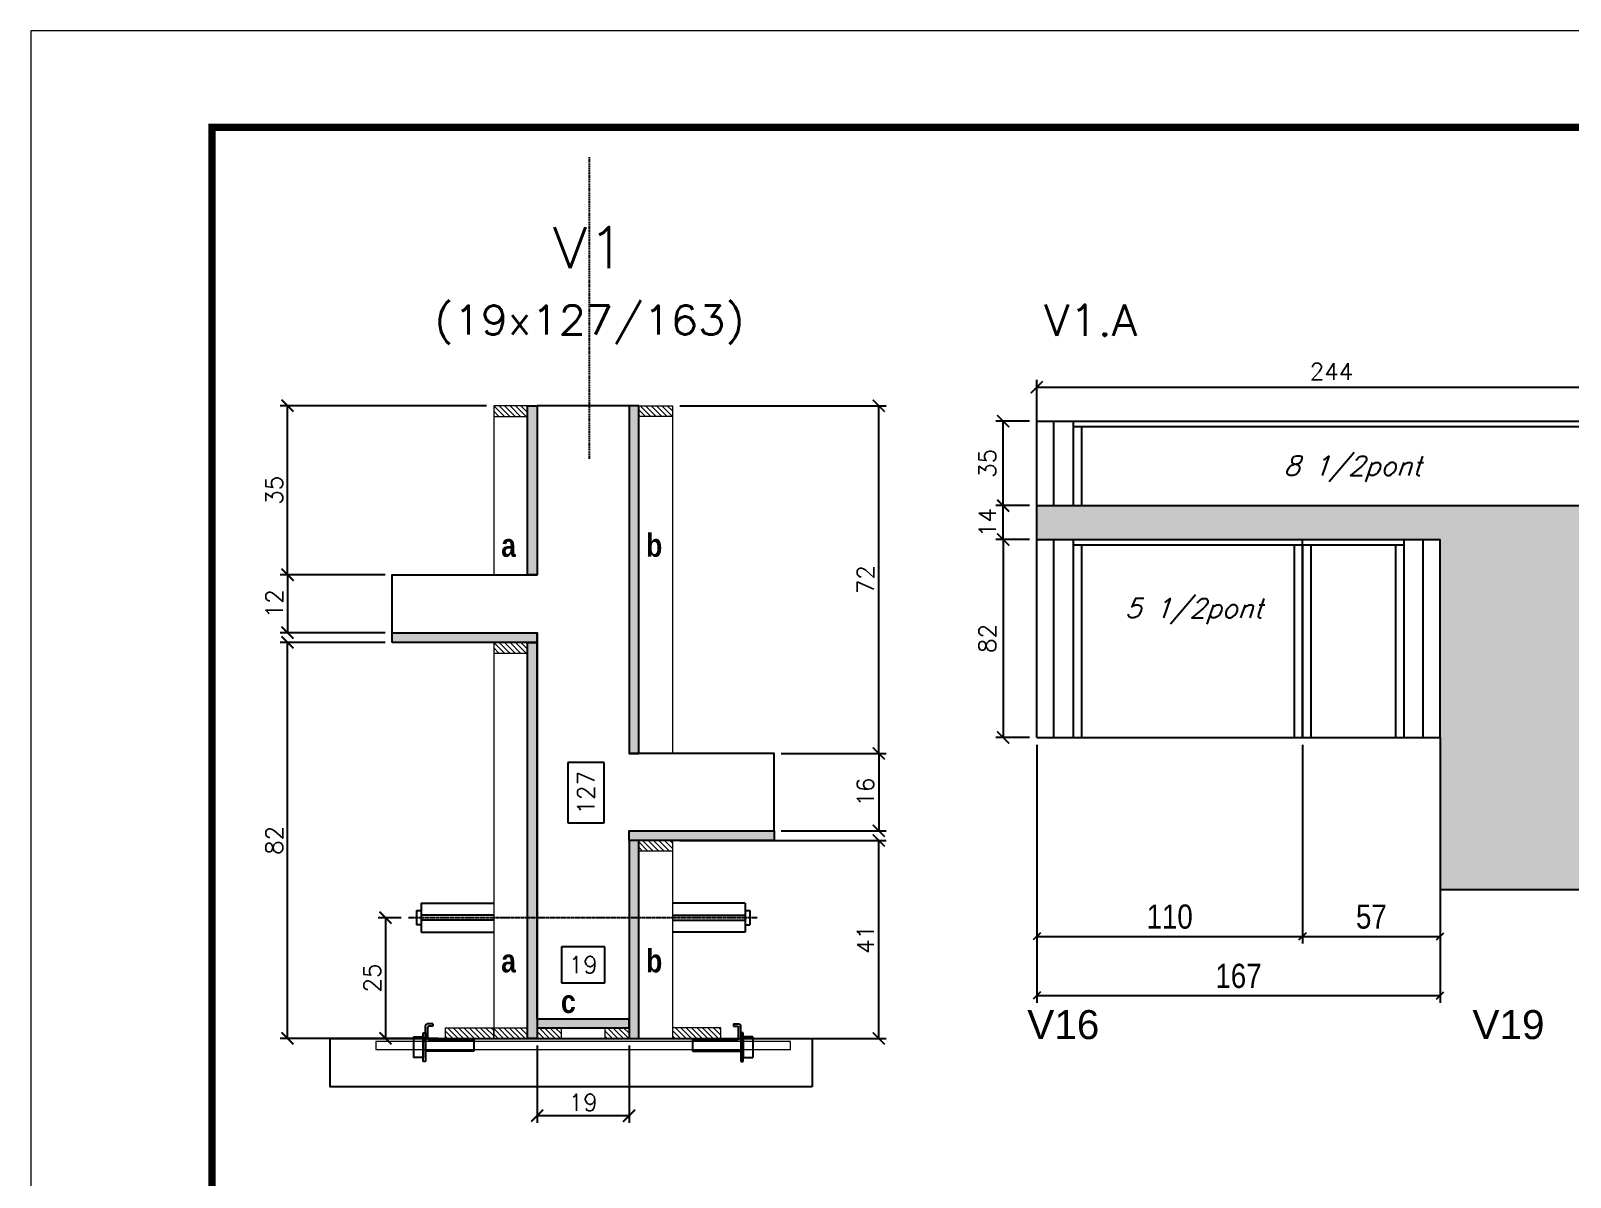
# Model space of a CAD drawing. Extents: x -10448 to -1189, y -11772 to 17235.
# Drawn here: x -8850 to -8213, y 15221 to 15696 of the extents above; entities that cross this region are included whole.
import ezdxf
from ezdxf.enums import TextEntityAlignment as Align

# ---------------------------------------------------------------- set-up
doc = ezdxf.new("R2010")
doc.units = 0
doc.linetypes.add('DASHED', pattern=[0.75, 0.5, -0.25])
doc.linetypes.add('HIDDEN', pattern=[0.375, 0.25, -0.125])
for name, color, linetype in [('5', 5, 'Continuous'), ('barrote', 251, 'Continuous'), ('COTA', 241, 'Continuous'), ('Cota Seção (2x)', 4, 'Continuous'), ('detalhes', 4, 'Continuous'), ('Painéis', 200, 'Continuous'), ('presilha', 1, 'Continuous'), ('SARR_2.2x7', 40, 'Continuous'), ('SARR_3.5x7', 81, 'Continuous'), ('TENSOR', 3, 'Continuous'), ('texto', 7, 'Continuous'), ('Texto de Titulo', 7, 'Continuous'), ('Texto Qtd Sarr', 242, 'Continuous')]:
    doc.layers.add(name, color=color, linetype=linetype)
for name, color, linetype, lineweight in [('CONCRETO', 251, 'Continuous', 25), ('Folhas', 255, 'Continuous', 9), ('Hachura', 251, 'Continuous', 9), ('Madeira', 126, 'Continuous', 18), ('SARRAFO DE PRESSAO', 251, 'DASHED', 9), ('SCO-___-LAJ', 2, 'Continuous', 0), ('Texto Seção', 7, 'Continuous', 15)]:
    doc.layers.add(name, color=color, linetype=linetype, lineweight=lineweight)
doc.styles.add('COTA TECNICA', font='techl___.ttf', dxfattribs={"height": 10})
doc.styles.add('REGUA-120', font='ROMANS.shx', dxfattribs={"height": 15})
doc.styles.add('Romans', font='romans.shx')
doc.styles.get("Standard").update_dxf_attribs({"font": 'arial.ttf'})
doc.styles.add('TECNICA', font='techb___.ttf', dxfattribs={"height": 10})
doc.dimstyles.new('Cota Paínel', dxfattribs={"dimtxt": 7, "dimasz": 5, "dimexe": 3, "dimexo": 3, "dimgap": 3, "dimtad": 1, "dimdec": 1, "dimzin": 12, "dimdsep": 46, "dimtxsty": 'Romans', "dimblk": 'ARCHTICK', "dimcen": 0, "dimclrd": 4, "dimclre": 4, "dimclrt": 1, "dimadec": 1, "dimazin": 3, "dimtfac": 1, "dimtdec": 1, "dimtmove": 0, "dimatfit": 3, "dimldrblk": 'OBLIQUE', "dimfxl": 1, "dimtolj": 1, "dimtzin": 12, "dimarcsym": 0})
doc.dimstyles.new('Cota Seção (2x)', dxfattribs={"dimtxt": 7, "dimasz": 5, "dimexe": 3, "dimexo": 3, "dimgap": 2, "dimtad": 3, "dimdec": 1, "dimlfac": 0.5, "dimzin": 12, "dimdsep": 46, "dimtxsty": 'Romans', "dimblk": 'ARCHTICK', "dimcen": 0, "dimclrd": 4, "dimclre": 4, "dimclrt": 1, "dimadec": 1, "dimazin": 3, "dimtfac": 1, "dimtdec": 1, "dimtmove": 0, "dimatfit": 3, "dimldrblk": 'OBLIQUE', "dimfxl": 1, "dimtolj": 1, "dimtzin": 12, "dimarcsym": 0})
doc.dimstyles.new('Cota Seção interna', dxfattribs={"dimtxt": 7, "dimasz": 6, "dimexe": 0.18, "dimexo": 2, "dimgap": -4, "dimtad": 3, "dimdec": 1, "dimlfac": 0.5, "dimzin": 12, "dimdsep": 46, "dimtxsty": 'Romans', "dimblk": 'ARCHTICK', "dimcen": 0.09, "dimse1": 1, "dimse2": 1, "dimsd1": 1, "dimsd2": 1, "dimclrd": 180, "dimclre": 5, "dimclrt": 1, "dimadec": 0, "dimazin": 3, "dimtfac": 1, "dimtdec": 1, "dimtofl": 0, "dimtmove": 0, "dimatfit": 3, "dimldrblk": 'ARCHTICK', "dimfxl": 1, "dimtolj": 1, "dimtzin": 0, "dimarcsym": 0})
doc.dimstyles.new('PAINEL', dxfattribs={"dimtxt": 10, "dimasz": 3, "dimexe": 3, "dimexo": 3, "dimgap": 3, "dimtad": 1, "dimdec": 1, "dimzin": 12, "dimdsep": 46, "dimtxsty": 'COTA TECNICA', "dimblk1": 'OBLIQUE', "dimblk2": 'OBLIQUE', "dimsah": 1, "dimcen": 0.9, "dimclrd": 4, "dimclre": 4, "dimclrt": 240, "dimadec": 1, "dimazin": 3, "dimtfac": 1, "dimtdec": 1, "dimtmove": 0, "dimatfit": 3, "dimfxl": 1, "dimtolj": 1, "dimtzin": 12, "dimarcsym": 0})
pattern_1 = [(315, (13934.1741, 7048.7281), (1.12253202, 1.12253202), [])]
pattern_2 = [(135, (-31891.0662, 23843.6156), (-1.12253202, -1.12253202), [])]

# ---------------------------------------------------------------- blocks, each defined once
blk = doc.blocks.new('9999999999')
at = {"layer": 'Folhas'}
blk.add_lwpolyline([(98138.98, 34190.21), (99623.98, 34190.21), (99623.98, 35240.21), (98138.98, 35240.21)], close=True, dxfattribs=at)
at = {"layer": 'Folhas', "color": 30, "const_width": 3}
blk.add_lwpolyline([(98213.98, 34230.21), (99583.98, 34230.21), (99583.98, 35200.21), (98213.98, 35200.21)], close=True, dxfattribs=at)
blk = doc.blocks.new('titulo1')
at = {"layer": 'Defpoints', "color": 252, "linetype": 'HIDDEN', "ltscale": 2}
blk.add_line((0, 0), (0, 125), dxfattribs=at)
at = {"layer": 'Defpoints', "style": 'Romans', "oblique": 15}
blk.add_attdef('FOLHA', text='', height=10, dxfattribs=at).set_placement((0, 15.58), align=Align.MIDDLE_CENTER)
at = {"layer": 'Texto Qtd Sarr', "color": 3, "style": 'Romans', "oblique": 15}
for tag, height, p in [('TITULO', 17, (0, 71.45)), ('SEÇÃO', 12, (0, 41.55))]:
    blk.add_attdef(tag, text='', height=height, dxfattribs=at).set_placement(p, align=Align.MIDDLE_CENTER)
blk = doc.blocks.new('_ArchTick')
at = {"color": 0, "linetype": 'ByBlock', "const_width": 0.15}
blk.add_lwpolyline([(-0.5, -0.5), (0.5, 0.5)], dxfattribs=at)
blk = doc.blocks.new('*D15')
at = {"layer": 'COTA', "color": 4, "lineweight": -2, "transparency": 16777216}
for p, q in [((-8581.14, 15360.37), (-8495.77, 15360.37)), ((-8498.77, 15278.37), (-8498.77, 15360.37)), ((-8561.14, 15278.37), (-8495.77, 15278.37))]:
    blk.add_line(p, q, dxfattribs=at)
at = {"layer": 'Defpoints', "color": 0, "transparency": 16777216}
for p in [(-8584.14, 15360.37), (-8498.77, 15360.37), (-8564.14, 15278.37)]:
    blk.add_point(p, dxfattribs=at)
at = {"layer": 'COTA', "color": 4, "lineweight": -2, "transparency": 16777216, "xscale": 5, "yscale": 5, "zscale": 5}
for p, rotation in [((-8498.77, 15360.37), 90), ((-8498.77, 15278.37), 270)]:
    blk.add_blockref('_ArchTick', p, dxfattribs=dict(at, rotation=rotation))
at = {"layer": 'COTA', "color": 1, "transparency": 16777216, "insert": (-8504.27, 15319.37), "char_height": 7, "attachment_point": 5, "rotation": 90, "style": 'Romans'}
blk.add_mtext('\\A1;41', dxfattribs=at)
blk = doc.blocks.new('_Oblique')
at = {"color": 0, "linetype": 'ByBlock', "lineweight": -2}
blk.add_line((-0.5, -0.5), (0.5, 0.5), dxfattribs=at)
blk = doc.blocks.new('*D16')
at = {"layer": 'Cota Seção (2x)', "color": 180, "lineweight": -2, "transparency": 16777216}
for p, q in [((-8612.51, 15392.62), (-8627.51, 15392.62)), ((-8627.51, 15392.62), (-8627.51, 15367.62)), ((-8612.51, 15367.62), (-8612.51, 15392.62)), ((-8627.51, 15367.62), (-8612.51, 15367.62))]:
    blk.add_line(p, q, dxfattribs=at)
at = {"layer": 'Defpoints', "color": 0, "transparency": 16777216}
for p in [(-8640.14, 15540.37), (-8608.51, 15540.37), (-8640.45, 15286.37)]:
    blk.add_point(p, dxfattribs=at)
at = {"layer": 'Cota Seção (2x)', "color": 1, "transparency": 16777216, "insert": (-8620.01, 15380.12), "char_height": 7, "attachment_point": 5, "rotation": 90, "style": 'Romans'}
blk.add_mtext('\\A1;127', dxfattribs=at)
blk = doc.blocks.new('PRESILHA METÁLICA 1')
at = {"layer": 'presilha'}
for p, q in [((7.5, 10.64), (7.5, 19.86)), ((12, 21), (8.64, 21)), ((12, 19.5), (9.57, 19.5)), ((12, 21), (12, 19.5)), ((0, 13), (6, 13)), ((0, 13), (0, 0)), ((6, 15.5), (7.5, 15.5)), ((6, -2.5), (6, 15.5)), ((6, 13), (6, 0)), ((7.5, 15.5), (7.5, -2.5)), ((9, 11.57), (9, 18.93)), ((37.5, 11), (9.57, 11)), ((37.5, 11), (37.5, 4.1)), ((6, 0), (0, 0)), ((37.5, 4.1), (7.5, 4.1)), ((7.5, -2.5), (6, -2.5))]:
    blk.add_line(p, q, dxfattribs=at)
for centre, radius, start, end in [((8.64, 19.86), 1.14, 90, 180), ((9.57, 18.93), 0.57, 90, 180), ((9.57, 11.57), 0.57, 180, 270)]:
    blk.add_arc(centre, radius, start, end, dxfattribs=at)
blk = doc.blocks.new('*D17')
at = {"layer": 'COTA', "color": 4, "lineweight": -2, "transparency": 16777216}
for p, q in [((-8640.14, 15275.37), (-8640.14, 15243.37)), ((-8602.14, 15275.37), (-8602.14, 15243.37)), ((-8602.14, 15246.37), (-8640.14, 15246.37))]:
    blk.add_line(p, q, dxfattribs=at)
at = {"layer": 'Defpoints', "color": 0, "transparency": 16777216}
for p in [(-8640.14, 15278.37), (-8602.14, 15278.37), (-8640.14, 15246.37)]:
    blk.add_point(p, dxfattribs=at)
at = {"layer": 'COTA', "color": 4, "lineweight": -2, "transparency": 16777216, "xscale": 5, "yscale": 5, "zscale": 5, "rotation": 180}
blk.add_blockref('_ArchTick', (-8640.14, 15246.37), dxfattribs=at)
at = {"layer": 'COTA', "color": 4, "lineweight": -2, "transparency": 16777216, "xscale": 5, "yscale": 5, "zscale": 5}
blk.add_blockref('_ArchTick', (-8602.14, 15246.37), dxfattribs=at)
at = {"layer": 'COTA', "color": 1, "transparency": 16777216, "insert": (-8621.14, 15251.87), "char_height": 7, "attachment_point": 5, "style": 'Romans'}
blk.add_mtext('\\A1;19', dxfattribs=at)
blk = doc.blocks.new('*D18')
at = {"layer": 'COTA', "color": 4, "lineweight": -2, "transparency": 16777216}
for p, q in [((-8696.45, 15328.36), (-8705.95, 15328.36)), ((-8702.95, 15328.36), (-8702.95, 15278.37)), ((-8681.14, 15278.37), (-8705.95, 15278.37))]:
    blk.add_line(p, q, dxfattribs=at)
at = {"layer": 'Defpoints', "color": 0, "transparency": 16777216}
for p in [(-8693.45, 15328.36), (-8702.95, 15278.37), (-8678.14, 15278.37)]:
    blk.add_point(p, dxfattribs=at)
at = {"layer": 'COTA', "color": 4, "lineweight": -2, "transparency": 16777216, "xscale": 5, "yscale": 5, "zscale": 5}
for p, rotation in [((-8702.95, 15328.36), 90), ((-8702.95, 15278.37), 270)]:
    blk.add_blockref('_ArchTick', p, dxfattribs=dict(at, rotation=rotation))
at = {"layer": 'COTA', "color": 1, "transparency": 16777216, "insert": (-8708.45, 15303.37), "char_height": 7, "attachment_point": 5, "rotation": 90, "style": 'Romans'}
blk.add_mtext('\\A1;25', dxfattribs=at)
blk = doc.blocks.new('*D13')
at = {"layer": 'COTA', "color": 4, "lineweight": -2, "transparency": 16777216}
for p, q in [((-8703.14, 15470.37), (-8746.52, 15470.37)), ((-8743.52, 15470.37), (-8743.52, 15446.37)), ((-8703.14, 15446.37), (-8746.52, 15446.37))]:
    blk.add_line(p, q, dxfattribs=at)
at = {"layer": 'Defpoints', "color": 0, "transparency": 16777216}
for p in [(-8700.14, 15470.37), (-8743.52, 15446.37), (-8700.14, 15446.37)]:
    blk.add_point(p, dxfattribs=at)
at = {"layer": 'COTA', "color": 4, "lineweight": -2, "transparency": 16777216, "xscale": 5, "yscale": 5, "zscale": 5}
for p, rotation in [((-8743.52, 15470.37), 90), ((-8743.52, 15446.37), 270)]:
    blk.add_blockref('_ArchTick', p, dxfattribs=dict(at, rotation=rotation))
at = {"layer": 'COTA', "color": 1, "transparency": 16777216, "insert": (-8749.02, 15458.37), "char_height": 7, "attachment_point": 5, "rotation": 90, "style": 'Romans'}
blk.add_mtext('\\A1;12', dxfattribs=at)
blk = doc.blocks.new('*D14')
at = {"layer": 'COTA', "color": 4, "lineweight": -2, "transparency": 16777216}
for p, q in [((-8703.14, 15442.37), (-8746.52, 15442.37)), ((-8743.52, 15278.37), (-8743.52, 15442.37)), ((-8681.14, 15278.37), (-8746.52, 15278.37))]:
    blk.add_line(p, q, dxfattribs=at)
at = {"layer": 'Defpoints', "color": 0, "transparency": 16777216}
for p in [(-8743.52, 15442.37), (-8700.14, 15442.37), (-8678.14, 15278.37)]:
    blk.add_point(p, dxfattribs=at)
at = {"layer": 'COTA', "color": 4, "lineweight": -2, "transparency": 16777216, "xscale": 5, "yscale": 5, "zscale": 5}
for p, rotation in [((-8743.52, 15442.37), 90), ((-8743.52, 15278.37), 270)]:
    blk.add_blockref('_ArchTick', p, dxfattribs=dict(at, rotation=rotation))
at = {"layer": 'COTA', "color": 1, "transparency": 16777216, "insert": (-8749.02, 15360.37), "char_height": 7, "attachment_point": 5, "rotation": 90, "style": 'Romans'}
blk.add_mtext('\\A1;82', dxfattribs=at)
blk = doc.blocks.new('*D19')
at = {"layer": 'COTA', "color": 4, "lineweight": -2, "transparency": 16777216}
for p, q in [((-8581.14, 15540.37), (-8495.77, 15540.37)), ((-8498.77, 15396.37), (-8498.77, 15540.37)), ((-8539.14, 15396.37), (-8495.77, 15396.37))]:
    blk.add_line(p, q, dxfattribs=at)
at = {"layer": 'Defpoints', "color": 0, "transparency": 16777216}
for p in [(-8584.14, 15540.37), (-8498.77, 15540.37), (-8542.14, 15396.37)]:
    blk.add_point(p, dxfattribs=at)
at = {"layer": 'COTA', "color": 4, "lineweight": -2, "transparency": 16777216, "xscale": 5, "yscale": 5, "zscale": 5}
for p, rotation in [((-8498.77, 15540.37), 90), ((-8498.77, 15396.37), 270)]:
    blk.add_blockref('_ArchTick', p, dxfattribs=dict(at, rotation=rotation))
at = {"layer": 'COTA', "color": 1, "transparency": 16777216, "insert": (-8504.27, 15468.37), "char_height": 7, "attachment_point": 5, "rotation": 90, "style": 'Romans'}
blk.add_mtext('\\A1;72', dxfattribs=at)
blk = doc.blocks.new('*D20')
at = {"layer": 'COTA', "color": 4, "lineweight": -2, "transparency": 16777216}
for p, q in [((-8539.14, 15396.37), (-8495.77, 15396.37)), ((-8498.77, 15396.37), (-8498.77, 15364.37)), ((-8539.14, 15364.37), (-8495.77, 15364.37))]:
    blk.add_line(p, q, dxfattribs=at)
at = {"layer": 'Defpoints', "color": 0, "transparency": 16777216}
for p in [(-8542.14, 15396.37), (-8542.14, 15364.37), (-8498.77, 15364.37)]:
    blk.add_point(p, dxfattribs=at)
at = {"layer": 'COTA', "color": 4, "lineweight": -2, "transparency": 16777216, "xscale": 5, "yscale": 5, "zscale": 5}
for p, rotation in [((-8498.77, 15396.37), 90), ((-8498.77, 15364.37), 270)]:
    blk.add_blockref('_ArchTick', p, dxfattribs=dict(at, rotation=rotation))
at = {"layer": 'COTA', "color": 1, "transparency": 16777216, "insert": (-8504.27, 15380.37), "char_height": 7, "attachment_point": 5, "rotation": 90, "style": 'Romans'}
blk.add_mtext('\\A1;16', dxfattribs=at)
blk = doc.blocks.new('*D21')
at = {"layer": 'COTA', "color": 4, "lineweight": -2, "transparency": 16777216}
for p, q in [((-8661.14, 15540.37), (-8746.52, 15540.37)), ((-8743.52, 15470.37), (-8743.52, 15540.37)), ((-8703.14, 15470.37), (-8746.52, 15470.37))]:
    blk.add_line(p, q, dxfattribs=at)
at = {"layer": 'Defpoints', "color": 0, "transparency": 16777216}
for p in [(-8743.52, 15540.37), (-8658.14, 15540.37), (-8700.14, 15470.37)]:
    blk.add_point(p, dxfattribs=at)
at = {"layer": 'COTA', "color": 4, "lineweight": -2, "transparency": 16777216, "xscale": 5, "yscale": 5, "zscale": 5}
for p, rotation in [((-8743.52, 15540.37), 90), ((-8743.52, 15470.37), 270)]:
    blk.add_blockref('_ArchTick', p, dxfattribs=dict(at, rotation=rotation))
at = {"layer": 'COTA', "color": 1, "transparency": 16777216, "insert": (-8749.02, 15505.37), "char_height": 7, "attachment_point": 5, "rotation": 90, "style": 'Romans'}
blk.add_mtext('\\A1;35', dxfattribs=at)
blk = doc.blocks.new('*D22')
at = {"layer": 'Cota Seção (2x)', "color": 180, "lineweight": -2, "transparency": 16777216}
for p, q in [((-8612.14, 15316.36), (-8630.14, 15316.36)), ((-8630.14, 15316.36), (-8630.14, 15301.36)), ((-8612.14, 15301.36), (-8612.14, 15316.36)), ((-8630.14, 15301.36), (-8612.14, 15301.36))]:
    blk.add_line(p, q, dxfattribs=at)
at = {"layer": 'Defpoints', "color": 0, "transparency": 16777216}
for p in [(-8640.14, 15297.36), (-8640.14, 15286.37), (-8602.14, 15286.37)]:
    blk.add_point(p, dxfattribs=at)
at = {"layer": 'Cota Seção (2x)', "color": 1, "transparency": 16777216, "insert": (-8621.14, 15308.86), "char_height": 7, "attachment_point": 5, "style": 'Romans'}
blk.add_mtext('\\A1;19', dxfattribs=at)
blk = doc.blocks.new('*D23')
at = {"layer": 'COTA', "color": 4, "linetype": 'ByBlock', "lineweight": -2, "transparency": 16777216}
for p, q in [((-8433.37, 15399.99), (-8433.37, 15317.64)), ((-8323.37, 15399.99), (-8323.37, 15317.64)), ((-8433.37, 15320.64), (-8323.37, 15320.64))]:
    blk.add_line(p, q, dxfattribs=at)
at = {"layer": 'Defpoints', "color": 0, "linetype": 'ByBlock', "transparency": 16777216}
for p in [(-8433.37, 15402.99), (-8323.37, 15402.99), (-8323.37, 15320.64)]:
    blk.add_point(p, dxfattribs=at)
at = {"layer": 'COTA', "color": 4, "linetype": 'ByBlock', "lineweight": -2, "transparency": 16777216, "xscale": 3, "yscale": 3, "zscale": 3, "rotation": 180}
blk.add_blockref('_Oblique', (-8433.37, 15320.64), dxfattribs=at)
at = {"layer": 'COTA', "color": 4, "linetype": 'ByBlock', "lineweight": -2, "transparency": 16777216, "xscale": 3, "yscale": 3, "zscale": 3}
blk.add_blockref('_Oblique', (-8323.37, 15320.64), dxfattribs=at)
at = {"layer": 'COTA', "color": 240, "linetype": 'ByBlock', "transparency": 16777216, "insert": (-8378.37, 15328.75), "char_height": 10, "attachment_point": 5, "style": 'COTA TECNICA'}
blk.add_mtext('\\A1;110', dxfattribs=at)
blk = doc.blocks.new('*D24')
at = {"layer": 'COTA', "color": 4, "linetype": 'ByBlock', "lineweight": -2, "transparency": 16777216}
for p, q in [((-8323.37, 15399.99), (-8323.37, 15317.64)), ((-8266.37, 15399.99), (-8266.37, 15317.64)), ((-8323.37, 15320.64), (-8266.37, 15320.64))]:
    blk.add_line(p, q, dxfattribs=at)
at = {"layer": 'Defpoints', "color": 0, "linetype": 'ByBlock', "transparency": 16777216}
for p in [(-8323.37, 15402.99), (-8266.37, 15402.99), (-8266.37, 15320.64)]:
    blk.add_point(p, dxfattribs=at)
at = {"layer": 'COTA', "color": 4, "linetype": 'ByBlock', "lineweight": -2, "transparency": 16777216, "xscale": 3, "yscale": 3, "zscale": 3, "rotation": 180}
blk.add_blockref('_Oblique', (-8323.37, 15320.64), dxfattribs=at)
at = {"layer": 'COTA', "color": 4, "linetype": 'ByBlock', "lineweight": -2, "transparency": 16777216, "xscale": 3, "yscale": 3, "zscale": 3}
blk.add_blockref('_Oblique', (-8266.37, 15320.64), dxfattribs=at)
at = {"layer": 'COTA', "color": 240, "linetype": 'ByBlock', "transparency": 16777216, "insert": (-8294.87, 15328.75), "char_height": 10, "attachment_point": 5, "style": 'COTA TECNICA'}
blk.add_mtext('\\A1;57', dxfattribs=at)
blk = doc.blocks.new('*D25')
at = {"layer": 'COTA', "color": 4, "linetype": 'ByBlock', "lineweight": -2, "transparency": 16777216}
for p, q in [((-8433.37, 15399.99), (-8433.37, 15293.1)), ((-8266.37, 15399.99), (-8266.37, 15293.1)), ((-8433.37, 15296.1), (-8266.37, 15296.1))]:
    blk.add_line(p, q, dxfattribs=at)
at = {"layer": 'Defpoints', "color": 0, "linetype": 'ByBlock', "transparency": 16777216}
for p in [(-8433.37, 15402.99), (-8266.37, 15402.99), (-8266.37, 15296.1)]:
    blk.add_point(p, dxfattribs=at)
at = {"layer": 'COTA', "color": 4, "linetype": 'ByBlock', "lineweight": -2, "transparency": 16777216, "xscale": 3, "yscale": 3, "zscale": 3, "rotation": 180}
blk.add_blockref('_Oblique', (-8433.37, 15296.1), dxfattribs=at)
at = {"layer": 'COTA', "color": 4, "linetype": 'ByBlock', "lineweight": -2, "transparency": 16777216, "xscale": 3, "yscale": 3, "zscale": 3}
blk.add_blockref('_Oblique', (-8266.37, 15296.1), dxfattribs=at)
at = {"layer": 'COTA', "color": 240, "linetype": 'ByBlock', "transparency": 16777216, "insert": (-8349.87, 15304.2), "char_height": 10, "attachment_point": 5, "style": 'COTA TECNICA'}
blk.add_mtext('\\A1;167', dxfattribs=at)
blk = doc.blocks.new('*D45')
at = {"layer": 'COTA', "color": 4, "lineweight": -2, "transparency": 16777216}
for p, q in [((-8433.37, 15519.49), (-8433.37, 15551.04)), ((-8189.37, 15519.49), (-8189.37, 15551.04)), ((-8433.37, 15548.04), (-8189.37, 15548.04))]:
    blk.add_line(p, q, dxfattribs=at)
at = {"layer": 'Defpoints', "color": 0, "transparency": 16777216}
for p in [(-8189.37, 15548.04), (-8433.37, 15516.49), (-8189.37, 15516.49)]:
    blk.add_point(p, dxfattribs=at)
at = {"layer": 'COTA', "color": 4, "lineweight": -2, "transparency": 16777216, "xscale": 5, "yscale": 5, "zscale": 5, "rotation": 180}
blk.add_blockref('_ArchTick', (-8433.37, 15548.04), dxfattribs=at)
at = {"layer": 'COTA', "color": 4, "lineweight": -2, "transparency": 16777216, "xscale": 5, "yscale": 5, "zscale": 5}
blk.add_blockref('_ArchTick', (-8189.37, 15548.04), dxfattribs=at)
at = {"layer": 'COTA', "color": 1, "transparency": 16777216, "insert": (-8311.37, 15554.54), "char_height": 7, "attachment_point": 5, "style": 'Romans'}
blk.add_mtext('\\A1;244', dxfattribs=at)
blk = doc.blocks.new('*D84')
at = {"layer": 'COTA', "color": 4, "lineweight": -2, "transparency": 16777216}
for p, q in [((-8436.37, 15484.99), (-8450.29, 15484.99)), ((-8447.29, 15484.99), (-8447.29, 15402.99)), ((-8436.37, 15402.99), (-8450.29, 15402.99))]:
    blk.add_line(p, q, dxfattribs=at)
at = {"layer": 'Defpoints', "color": 0, "transparency": 16777216}
for p in [(-8433.37, 15484.99), (-8447.29, 15402.99), (-8433.37, 15402.99)]:
    blk.add_point(p, dxfattribs=at)
at = {"layer": 'COTA', "color": 4, "lineweight": -2, "transparency": 16777216, "xscale": 5, "yscale": 5, "zscale": 5}
for p, rotation in [((-8447.29, 15484.99), 90), ((-8447.29, 15402.99), 270)]:
    blk.add_blockref('_ArchTick', p, dxfattribs=dict(at, rotation=rotation))
at = {"layer": 'COTA', "color": 1, "transparency": 16777216, "insert": (-8453.79, 15443.99), "char_height": 7, "attachment_point": 5, "rotation": 90, "style": 'Romans'}
blk.add_mtext('\\A1;82', dxfattribs=at)
blk = doc.blocks.new('*D85')
at = {"layer": 'COTA', "color": 4, "lineweight": -2, "transparency": 16777216}
for p, q in [((-8436.37, 15498.99), (-8450.29, 15498.99)), ((-8447.29, 15484.99), (-8447.29, 15498.99)), ((-8436.37, 15484.99), (-8450.29, 15484.99))]:
    blk.add_line(p, q, dxfattribs=at)
at = {"layer": 'Defpoints', "color": 0, "transparency": 16777216}
for p in [(-8447.29, 15498.99), (-8433.37, 15498.99), (-8433.37, 15484.99)]:
    blk.add_point(p, dxfattribs=at)
at = {"layer": 'COTA', "color": 4, "lineweight": -2, "transparency": 16777216, "xscale": 5, "yscale": 5, "zscale": 5}
for p, rotation in [((-8447.29, 15498.99), 90), ((-8447.29, 15484.99), 270)]:
    blk.add_blockref('_ArchTick', p, dxfattribs=dict(at, rotation=rotation))
at = {"layer": 'COTA', "color": 1, "transparency": 16777216, "insert": (-8453.79, 15491.99), "char_height": 7, "attachment_point": 5, "rotation": 90, "style": 'Romans'}
blk.add_mtext('\\A1;14', dxfattribs=at)
blk = doc.blocks.new('*D86')
at = {"layer": 'COTA', "color": 4, "lineweight": -2, "transparency": 16777216}
for p, q in [((-8436.37, 15533.99), (-8450.29, 15533.99)), ((-8447.29, 15498.99), (-8447.29, 15533.99)), ((-8436.37, 15498.99), (-8450.29, 15498.99))]:
    blk.add_line(p, q, dxfattribs=at)
at = {"layer": 'Defpoints', "color": 0, "transparency": 16777216}
for p in [(-8447.29, 15533.99), (-8433.37, 15533.99), (-8433.37, 15498.99)]:
    blk.add_point(p, dxfattribs=at)
at = {"layer": 'COTA', "color": 4, "lineweight": -2, "transparency": 16777216, "xscale": 5, "yscale": 5, "zscale": 5}
for p, rotation in [((-8447.29, 15533.99), 90), ((-8447.29, 15498.99), 270)]:
    blk.add_blockref('_ArchTick', p, dxfattribs=dict(at, rotation=rotation))
at = {"layer": 'COTA', "color": 1, "transparency": 16777216, "insert": (-8453.79, 15516.49), "char_height": 7, "attachment_point": 5, "rotation": 90, "style": 'Romans'}
blk.add_mtext('\\A1;35', dxfattribs=at)

msp = doc.modelspace()

# ---------------------------------------------------------------- hatches: boundary and pattern name
at = {"layer": 'COTA', "linetype": 'ByBlock'}
h = msp.add_hatch(dxfattribs=at)
h.set_pattern_fill('AR-CONC', color=256, scale=0.03)
h.paths.add_polyline_path([(-8266.37, 15339.99), (-8198.37, 15339.99), (-8198.37, 15402.99), (-8198.37, 15484.99), (-7710.37, 15484.99), (-7466.37, 15484.99), (-7466.37, 15498.99), (-7701.37, 15498.99), (-8189.37, 15498.99), (-8433.37, 15498.99), (-8433.37, 15484.99), (-8266.37, 15484.99), (-8266.37, 15402.99)])
at = {"layer": 'Hachura'}
h = msp.add_hatch(dxfattribs=at)
h.set_pattern_fill('ANSI31', color=256, scale=0.5, angle=90, style=0)
h.set_pattern_definition(pattern_2)
h.paths.add_polyline_path([(-8658.14, 15540.37), (-8658.14, 15535.97), (-8644.14, 15535.97), (-8644.14, 15540.37)])
h = msp.add_hatch(color=256, dxfattribs=at)
h.dxf.hatch_style = 1
h.paths.add_polyline_path([(-8644.14, 15540.37), (-8640.14, 15540.37), (-8640.14, 15470.37), (-8644.14, 15470.37)])
h = msp.add_hatch(color=256, dxfattribs=at)
h.dxf.hatch_style = 1
h.paths.add_polyline_path([(-8598.14, 15540.37), (-8602.14, 15540.37), (-8602.14, 15396.37), (-8598.14, 15396.37)])
h = msp.add_hatch(dxfattribs=at)
h.set_pattern_fill('ANSI31', color=256, scale=0.5, angle=90, style=0)
h.set_pattern_definition(pattern_2)
h.paths.add_polyline_path([(-8584.14, 15540.37), (-8584.14, 15535.97), (-8598.14, 15535.97), (-8598.14, 15540.37)])
h = msp.add_hatch(color=256, dxfattribs=at)
h.dxf.hatch_style = 1
h.paths.add_polyline_path([(-8700.14, 15442.37), (-8700.14, 15446.37), (-8640.14, 15446.37), (-8640.14, 15442.37)])
h = msp.add_hatch(dxfattribs=at)
h.set_pattern_fill('ANSI31', color=256, scale=0.5, angle=90, style=0)
h.set_pattern_definition([(135, (-31891.0662, 23745.6156), (-1.12253202, -1.12253202), [])])
h.paths.add_polyline_path([(-8658.14, 15442.37), (-8658.14, 15437.97), (-8644.14, 15437.97), (-8644.14, 15442.37)])
h = msp.add_hatch(color=256, dxfattribs=at)
h.dxf.hatch_style = 1
h.paths.add_polyline_path([(-8644.14, 15442.37), (-8640.14, 15442.37), (-8640.14, 15278.37), (-8644.14, 15278.37)])
h = msp.add_hatch(color=256, dxfattribs=at)
h.dxf.hatch_style = 1
h.paths.add_polyline_path([(-8602.14, 15360.37), (-8602.14, 15364.37), (-8542.14, 15364.37), (-8542.14, 15360.37)])
h = msp.add_hatch(color=256, dxfattribs=at)
h.dxf.hatch_style = 1
h.paths.add_polyline_path([(-8598.14, 15360.37), (-8602.14, 15360.37), (-8602.14, 15278.37), (-8598.14, 15278.37)])
h = msp.add_hatch(dxfattribs=at)
h.set_pattern_fill('ANSI31', color=256, scale=0.5, angle=90, style=0)
h.set_pattern_definition([(135, (-31881.0662, 23663.6156), (-1.12253202, -1.12253202), [])])
h.paths.add_polyline_path([(-8584.14, 15360.37), (-8584.14, 15355.97), (-8598.14, 15355.97), (-8598.14, 15360.37)])
h = msp.add_hatch(dxfattribs=at)
h.set_pattern_fill('ANSI31', color=256, scale=0.5, angle=270, style=0)
h.set_pattern_definition(pattern_1)
h.paths.add_polyline_path([(-8678.14, 15278.37), (-8678.14, 15282.77), (-8658.14, 15282.77), (-8658.14, 15278.37)])
h = msp.add_hatch(dxfattribs=at)
h.set_pattern_fill('ANSI31', color=256, scale=0.5, angle=270, style=0)
h.set_pattern_definition([(315, (14078.1741, 6975.1281), (1.12253202, 1.12253202), [])])
h.paths.add_polyline_path([(-8658.14, 15278.37), (-8658.14, 15282.77), (-8644.14, 15282.77), (-8644.14, 15278.37)])
h = msp.add_hatch(color=256, dxfattribs=at)
h.dxf.hatch_style = 1
h.paths.add_polyline_path([(-8602.14, 15282.77), (-8602.14, 15286.37), (-8640.14, 15286.37), (-8640.14, 15282.77)])
h = msp.add_hatch(dxfattribs=at)
h.set_pattern_fill('ANSI31', color=256, scale=0.5, angle=270, style=0)
h.set_pattern_definition([(315, (13900.1741, 7048.7281), (1.12253202, 1.12253202), [])])
h.paths.add_polyline_path([(-8630.14, 15278.37), (-8630.14, 15282.77), (-8640.14, 15282.77), (-8640.14, 15278.37)])
h = msp.add_hatch(dxfattribs=at)
h.set_pattern_fill('ANSI31', color=256, scale=0.5, angle=270, style=0)
h.set_pattern_definition([(315, (13944.1741, 7048.7281), (1.12253202, 1.12253202), [])])
h.paths.add_polyline_path([(-8602.14, 15278.37), (-8602.14, 15282.77), (-8612.14, 15282.77), (-8612.14, 15278.37)])
h = msp.add_hatch(dxfattribs=at)
h.set_pattern_fill('ANSI31', color=256, scale=0.5, angle=270, style=0)
h.set_pattern_definition(pattern_1)
h.paths.add_polyline_path([(-8564.14, 15278.37), (-8564.14, 15282.77), (-8584.14, 15282.77), (-8584.14, 15278.37)])

# ---------------------------------------------------------------- linework, layer by layer
at = {"ltscale": 3}
for p, q in [((-8688.14, 15334.36), (-8688.14, 15322.36)), ((-8688.14, 15334.36), (-8658.14, 15334.36)), ((-8554.14, 15334.36), (-8584.14, 15334.36)), ((-8554.14, 15334.36), (-8554.14, 15322.36)), ((-8690.14, 15331.36), (-8690.14, 15325.36)), ((-8690.14, 15331.36), (-8688.14, 15331.36)), ((-8688.14, 15325.36), (-8690.14, 15325.36)), ((-8658.14, 15329.36), (-8688.14, 15329.36)), ((-8658.14, 15327.36), (-8688.14, 15327.36)), ((-8584.14, 15329.36), (-8554.14, 15329.36)), ((-8584.14, 15327.36), (-8554.14, 15327.36)), ((-8554.14, 15331.36), (-8552.14, 15331.36)), ((-8554.14, 15325.36), (-8552.14, 15325.36)), ((-8552.14, 15331.36), (-8552.14, 15325.36)), ((-8688.14, 15322.36), (-8658.14, 15322.36)), ((-8554.14, 15322.36), (-8584.14, 15322.36))]:
    msp.add_line(p, q, dxfattribs=at)
at = {"layer": 'barrote'}
msp.add_lwpolyline([(-8526.29, 15258.37), (-8725.87, 15258.37), (-8725.87, 15278.37), (-8526.29, 15278.37)], close=True, dxfattribs=at)
at = {"layer": 'CONCRETO'}
for points in [[(-8602.14, 15540.37), (-8640.14, 15540.37)], [(-8700.14, 15446.37), (-8700.14, 15470.37), (-8640.14, 15470.37)], [(-8602.14, 15360.37), (-8602.14, 15286.37), (-8640.14, 15286.37), (-8640.14, 15446.37)], [(-8542.14, 15364.37), (-8542.14, 15396.37), (-8602.14, 15396.37)]]:
    msp.add_lwpolyline(points, dxfattribs=at)
at = {"layer": 'COTA', "linetype": 'ByBlock'}
for p, q in [((-8433.37, 15484.99), (-8433.37, 15498.99)), ((-8266.37, 15402.99), (-8266.37, 15339.99)), ((-8266.37, 15339.99), (-8198.37, 15339.99))]:
    msp.add_line(p, q, dxfattribs=at)
at = {"layer": 'Madeira'}
for points in [[(-8658.14, 15540.37), (-8658.14, 15535.97), (-8644.14, 15535.97), (-8644.14, 15540.37)], [(-8658.14, 15470.37), (-8644.14, 15470.37), (-8644.14, 15540.37), (-8658.14, 15540.37)], [(-8584.14, 15540.37), (-8584.14, 15535.97), (-8598.14, 15535.97), (-8598.14, 15540.37)], [(-8584.14, 15396.37), (-8598.14, 15396.37), (-8598.14, 15540.37), (-8584.14, 15540.37)], [(-8658.14, 15442.37), (-8658.14, 15437.97), (-8644.14, 15437.97), (-8644.14, 15442.37)], [(-8658.14, 15278.37), (-8644.14, 15278.37), (-8644.14, 15442.37), (-8658.14, 15442.37)], [(-8584.14, 15360.37), (-8584.14, 15355.97), (-8598.14, 15355.97), (-8598.14, 15360.37)], [(-8584.14, 15278.37), (-8598.14, 15278.37), (-8598.14, 15360.37), (-8584.14, 15360.37)], [(-8678.14, 15278.37), (-8678.14, 15282.77), (-8658.14, 15282.77), (-8658.14, 15278.37)], [(-8658.14, 15278.37), (-8658.14, 15282.77), (-8644.14, 15282.77), (-8644.14, 15278.37)], [(-8630.14, 15278.37), (-8630.14, 15282.77), (-8640.14, 15282.77), (-8640.14, 15278.37)], [(-8602.14, 15278.37), (-8602.14, 15282.77), (-8612.14, 15282.77), (-8612.14, 15278.37)], [(-8564.14, 15278.37), (-8564.14, 15282.77), (-8584.14, 15282.77), (-8584.14, 15278.37)]]:
    msp.add_lwpolyline(points, close=True, dxfattribs=at)
at = {"layer": 'Painéis', "linetype": 'ByBlock'}
for p, q in [((-8433.37, 15533.99), (-8189.37, 15533.99)), ((-8433.37, 15498.99), (-8433.37, 15533.99)), ((-8433.37, 15498.99), (-8189.37, 15498.99)), ((-8433.37, 15484.99), (-8266.37, 15484.99)), ((-8433.37, 15402.99), (-8433.37, 15484.99)), ((-8323.37, 15402.99), (-8323.37, 15484.99)), ((-8266.37, 15402.99), (-8266.37, 15484.99)), ((-8433.37, 15402.99), (-8266.37, 15402.99))]:
    msp.add_line(p, q, dxfattribs=at)
at = {"layer": 'Painéis'}
for points in [[(-8644.14, 15540.37), (-8640.14, 15540.37), (-8640.14, 15470.37), (-8644.14, 15470.37)], [(-8598.14, 15540.37), (-8602.14, 15540.37), (-8602.14, 15396.37), (-8598.14, 15396.37)], [(-8700.14, 15442.37), (-8700.14, 15446.37), (-8640.14, 15446.37), (-8640.14, 15442.37)], [(-8644.14, 15442.37), (-8640.14, 15442.37), (-8640.14, 15278.37), (-8644.14, 15278.37)], [(-8602.14, 15360.37), (-8602.14, 15364.37), (-8542.14, 15364.37), (-8542.14, 15360.37)], [(-8598.14, 15360.37), (-8602.14, 15360.37), (-8602.14, 15278.37), (-8598.14, 15278.37)], [(-8602.14, 15282.77), (-8602.14, 15286.37), (-8640.14, 15286.37), (-8640.14, 15282.77)]]:
    msp.add_lwpolyline(points, close=True, dxfattribs=at)
at = {"layer": 'SARR_2.2x7', "linetype": 'Continuous'}
for p, q in [((-8426.37, 15498.99), (-8426.37, 15533.99)), ((-8418.37, 15531.79), (-8189.37, 15531.79)), ((-8426.37, 15402.99), (-8426.37, 15484.99)), ((-8273.37, 15402.99), (-8273.37, 15484.99)), ((-8418.37, 15482.79), (-8323.37, 15482.79)), ((-8323.37, 15482.79), (-8281.37, 15482.79))]:
    msp.add_line(p, q, dxfattribs=at)
at = {"layer": 'SARR_3.5x7'}
for p, q in [((-8418.37, 15533.99), (-8418.37, 15498.99)), ((-8414.87, 15531.79), (-8414.87, 15498.99)), ((-8418.37, 15498.99), (-8414.87, 15498.99)), ((-8314.87, 15498.99), (-8311.37, 15498.99)), ((-8311.37, 15498.99), (-8307.87, 15498.99)), ((-8418.37, 15484.99), (-8418.37, 15402.99)), ((-8281.37, 15484.99), (-8281.37, 15402.99)), ((-8414.87, 15482.79), (-8414.87, 15402.99)), ((-8326.87, 15482.79), (-8326.87, 15402.99)), ((-8323.37, 15482.79), (-8323.37, 15402.99)), ((-8319.87, 15482.79), (-8319.87, 15402.99)), ((-8284.87, 15482.79), (-8284.87, 15402.99)), ((-8418.37, 15402.99), (-8414.87, 15402.99)), ((-8326.87, 15402.99), (-8323.37, 15402.99)), ((-8323.37, 15402.99), (-8319.87, 15402.99)), ((-8284.87, 15402.99), (-8281.37, 15402.99))]:
    msp.add_line(p, q, dxfattribs=at)
at = {"layer": 'SCO-___-LAJ', "color": 1}
msp.add_lwpolyline([(-8535.29, 15277.04), (-8707, 15277.04), (-8707, 15273.84), (-8535.29, 15273.84)], close=True, dxfattribs=at)
at = {"layer": 'TENSOR', "linetype": 'HIDDEN', "ltscale": 0.5}
msp.add_line((-8549.14, 15328.36), (-8693.45, 15328.36), dxfattribs=at)

# ---------------------------------------------------------------- block references
at = {"layer": 'presilha', "yscale": 0.6666666666666666, "zscale": 0.6666666666666666}
for p, xscale in [((-8691.41, 15270.41), 0.6666666666666666), ((-8550.88, 15270.41), -0.6666666666666666)]:
    msp.add_blockref('PRESILHA METÁLICA 1', p, dxfattribs=dict(at, xscale=xscale))
at = {"layer": 'SARRAFO DE PRESSAO', "color": 6, "linetype": 'ByBlock'}
msp.add_blockref('9999999999', (-106988.76, -19544.55), dxfattribs=at)
at = {"layer": 'Texto Seção'}
ref = msp.add_blockref('titulo1', (-8618.52, 15518.37), dxfattribs=dict(at, xscale=-1))
ref.add_attrib('TITULO', 'V1', dxfattribs={"layer": 'Texto de Titulo', "color": 7, "height": 17, "style": 'Romans', "width": 1.1}).set_placement((-8618.52, 15605.87), align=Align.MIDDLE_CENTER)
ref.add_attrib('SEÇÃO', '(19x127/163)', dxfattribs={"layer": 'Texto de Titulo', "color": 7, "height": 12, "style": 'Romans', "width": 1.1}).set_placement((-8618.52, 15575.87), align=Align.MIDDLE_CENTER)

# ---------------------------------------------------------------- texts
at = {"layer": '5', "linetype": 'Continuous'}
for s, p in [('V16', (-8437.3, 15278.09)), ('V19', (-8253.02, 15278.09))]:
    msp.add_text(s, height=12, rotation=0.00004, dxfattribs=at).set_placement(p)
at = {"layer": 'detalhes', "style": 'TECNICA'}
for s, p in [('a', (-8655.07, 15477.79)), ('b', (-8595.1, 15477.8)), ('a', (-8655.07, 15305.7)), ('b', (-8595.1, 15305.71)), ('c', (-8630.33, 15288.87))]:
    msp.add_text(s, height=9.6, dxfattribs=at).set_placement(p)
at = {"layer": 'texto', "color": 2, "char_height": 8, "attachment_point": 5, "style": 'Romans'}
for s, insert in [('{\\Q19;\\C256;8 1/2pont}', (-8302.69, 15514.21)), ('{\\Q19;\\C256;5 1/2pont}', (-8368.37, 15455.21))]:
    msp.add_mtext(s, dxfattribs=dict(at, insert=insert))
at = {"layer": 'Texto Seção', "style": 'REGUA-120', "width": 1.05}
msp.add_text('V1.A', height=13, dxfattribs=at).set_placement((-8430.37, 15569.26))

# ---------------------------------------------------------------- dimensions: what is measured, and where the dimension line sits
at = {"layer": 'COTA'}
dim = msp.add_linear_dim(base=(-8189.37, 15548.04), p1=(-8433.37, 15516.49), p2=(-8189.37, 15516.49), dimstyle='Cota Paínel', dxfattribs=at)
dim.commit()
dim.dimension.update_dxf_attribs({"geometry": '*D45', "text_midpoint": (-8311.37, 15554.54)})
for base, p1, p2, angle, dimstyle, picture, middle in [((-8743.52, 15540.37), (-8700.14, 15470.37), (-8658.14, 15540.37), 90, 'Cota Seção (2x)', '*D21', (-8749.02, 15505.37)), ((-8498.77, 15540.37), (-8542.14, 15396.37), (-8584.14, 15540.37), 90, 'Cota Seção (2x)', '*D19', (-8504.27, 15468.37)), ((-8447.29, 15533.99), (-8433.37, 15498.99), (-8433.37, 15533.99), 90, 'Cota Paínel', '*D86', (-8453.79, 15516.49)), ((-8447.29, 15402.99), (-8433.37, 15484.99), (-8433.37, 15402.99), 90, 'Cota Paínel', '*D84', (-8453.79, 15443.99)), ((-8743.52, 15446.37), (-8700.14, 15470.37), (-8700.14, 15446.37), 90, 'Cota Seção (2x)', '*D13', (-8749.02, 15458.37)), ((-8743.52, 15442.37), (-8678.14, 15278.37), (-8700.14, 15442.37), 90, 'Cota Seção (2x)', '*D14', (-8749.02, 15360.37)), ((-8498.77, 15364.37), (-8542.14, 15396.37), (-8542.14, 15364.37), 90, 'Cota Seção (2x)', '*D20', (-8504.27, 15380.37)), ((-8498.77, 15360.37), (-8564.14, 15278.37), (-8584.14, 15360.37), 90, 'Cota Seção (2x)', '*D15', (-8504.27, 15319.37)), ((-8702.95, 15278.37), (-8693.45, 15328.36), (-8678.14, 15278.37), 90, 'Cota Seção (2x)', '*D18', (-8708.45, 15303.37)), ((-8640.14, 15246.37), (-8602.14, 15278.37), (-8640.14, 15278.37), 180, 'Cota Seção (2x)', '*D17', (-8621.14, 15251.87))]:
    dim = msp.add_linear_dim(base=base, p1=p1, p2=p2, angle=angle, dimstyle=dimstyle, dxfattribs=at)
    dim.commit()
    dim.dimension.update_dxf_attribs({"geometry": picture, "text_midpoint": middle})
dim = msp.add_linear_dim(base=(-8447.29, 15498.99), p1=(-8433.37, 15484.99), p2=(-8433.37, 15498.99), angle=90, dimstyle='Cota Paínel', dxfattribs=at)
dim.commit()
dim.dimension.update_dxf_attribs({"geometry": '*D85', "text_midpoint": (-8447.29, 15491.99), "dimtype": 160})
at = {"layer": 'COTA', "linetype": 'ByBlock'}
for base, p2, picture, middle in [((-8323.37, 15320.64), (-8323.37, 15402.99), '*D23', (-8378.37, 15328.75)), ((-8266.37, 15296.1), (-8266.37, 15402.99), '*D25', (-8349.87, 15304.2))]:
    dim = msp.add_linear_dim(base=base, p1=(-8433.37, 15402.99), p2=p2, dimstyle='PAINEL', dxfattribs=at)
    dim.commit()
    dim.dimension.update_dxf_attribs({"geometry": picture, "text_midpoint": middle})
dim = msp.add_linear_dim(base=(-8266.37, 15320.64), p1=(-8323.37, 15402.99), p2=(-8266.37, 15402.99), dimstyle='PAINEL', override={"dimtmove": 1}, dxfattribs=at)
dim.commit()
dim.dimension.update_dxf_attribs({"geometry": '*D24', "text_midpoint": (-8294.87, 15328.75)})
at = {"layer": 'Cota Seção (2x)'}
dim = msp.add_linear_dim(base=(-8608.51, 15540.37), p1=(-8640.45, 15286.37), p2=(-8640.14, 15540.37), angle=90, dimstyle='Cota Seção interna', dxfattribs=at)
dim.commit()
dim.dimension.update_dxf_attribs({"geometry": '*D16', "text_midpoint": (-8608.51, 15380.12), "dimtype": 160})
dim = msp.add_linear_dim(base=(-8640.14, 15297.36), p1=(-8602.14, 15286.37), p2=(-8640.14, 15286.37), dimstyle='Cota Seção interna', dxfattribs=at)
dim.commit()
dim.dimension.update_dxf_attribs({"geometry": '*D22', "text_midpoint": (-8621.14, 15308.86)})

doc.saveas('drawing.dxf')
